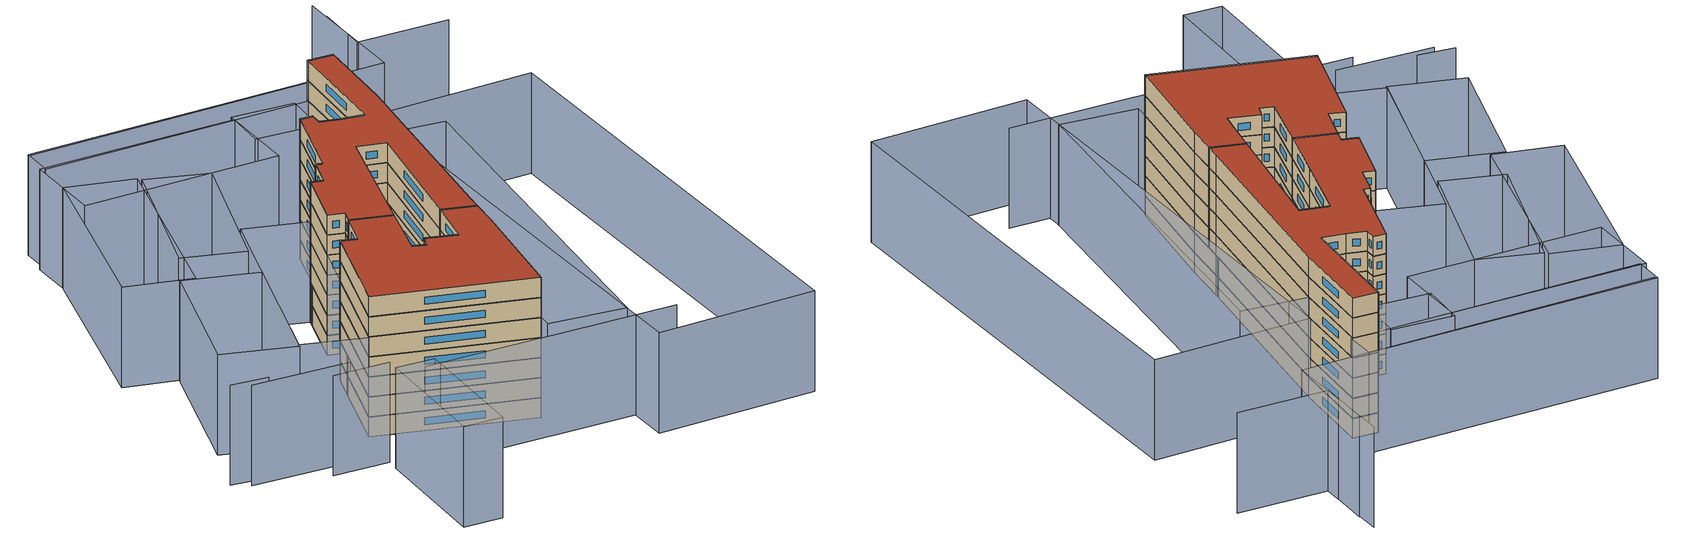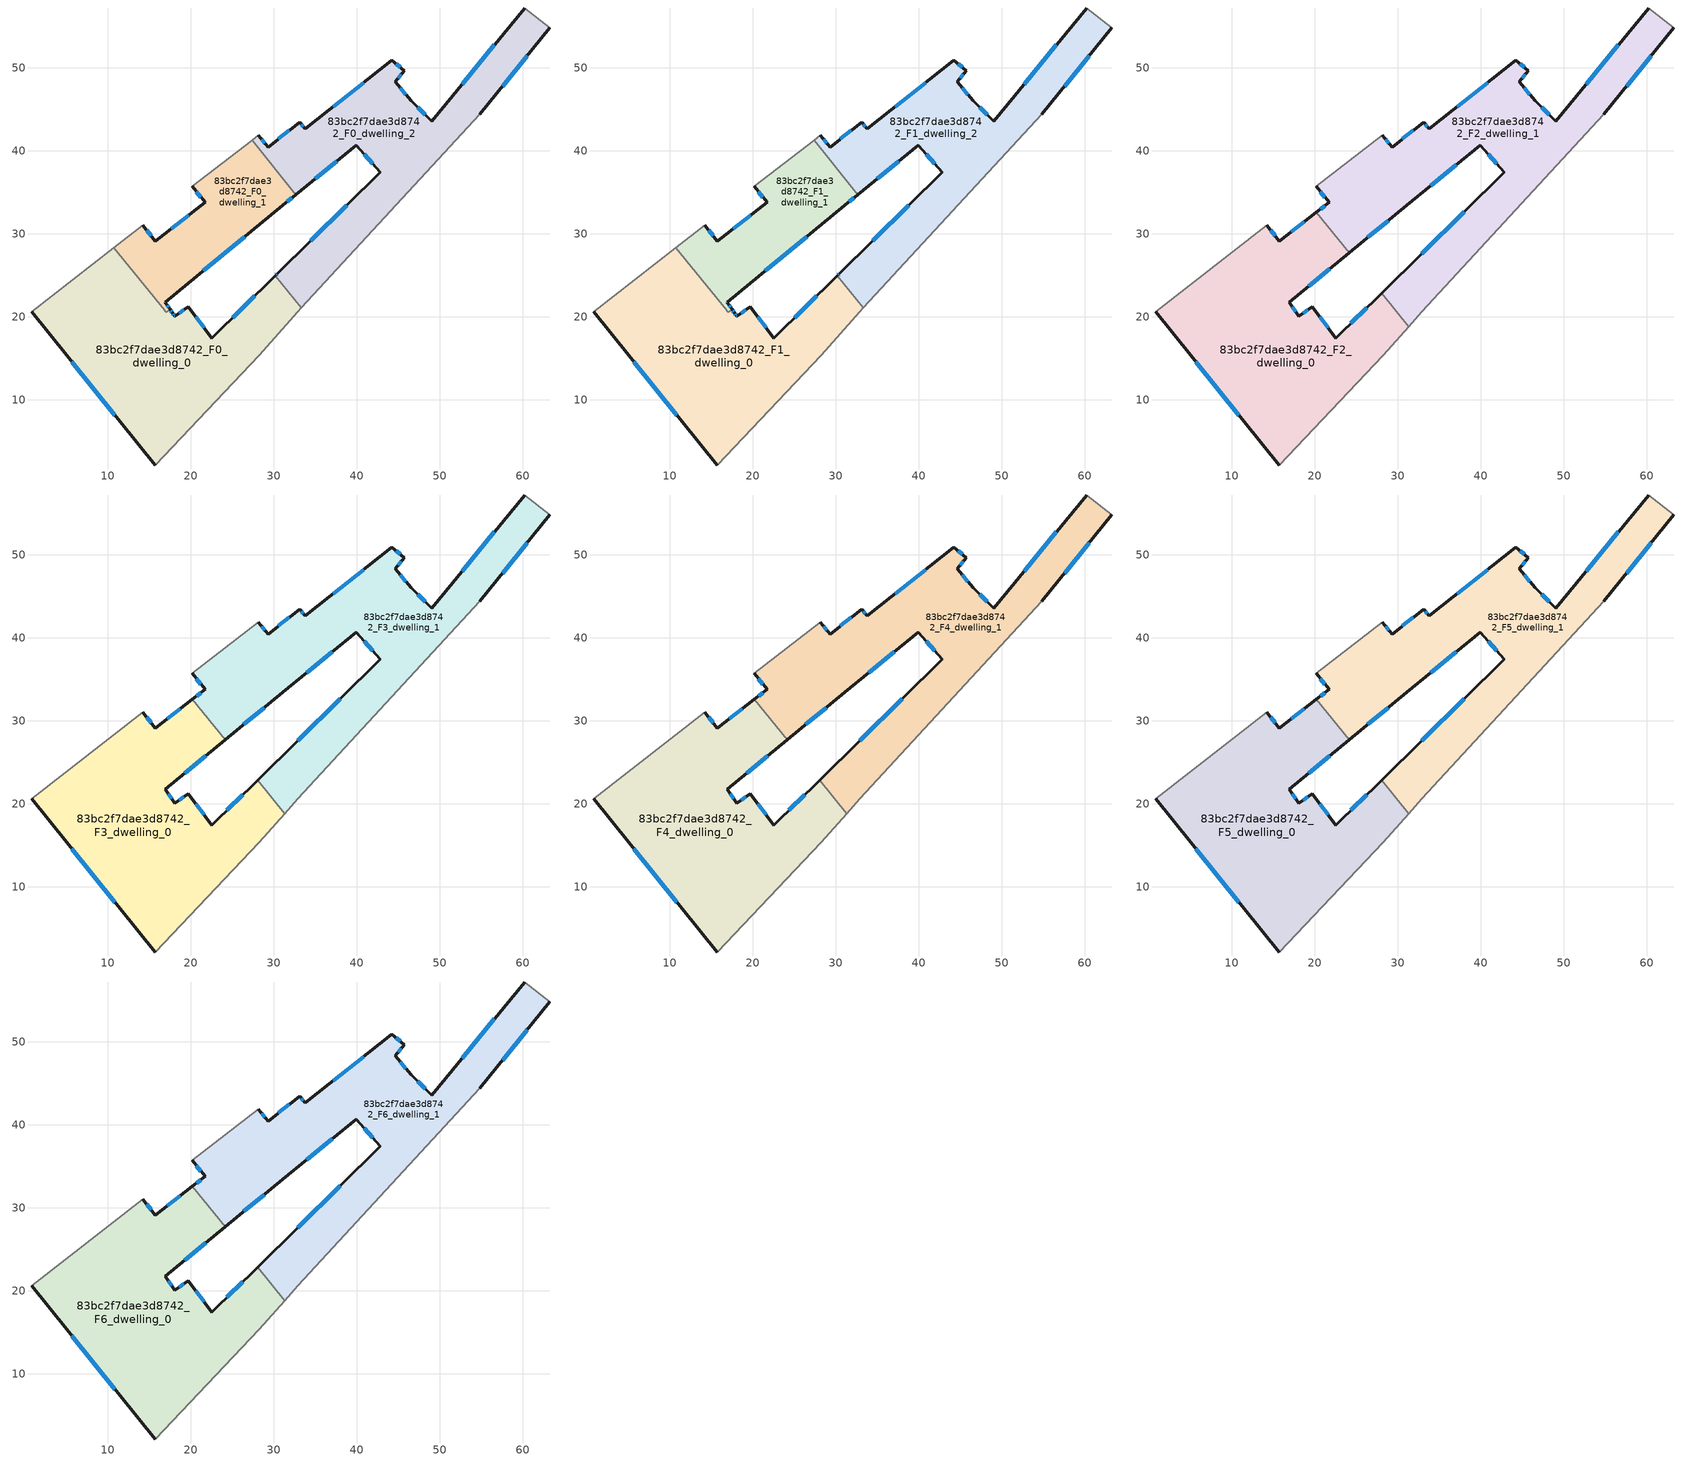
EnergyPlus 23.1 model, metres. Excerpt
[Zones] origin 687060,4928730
83bc2f7dae3d8742_F0_dwelling_0
 floor ground (EU_floor_Construction): 28.24,15.36 32.85,20.59 33.3,21.08 30.18,24.96 22.54,17.43 19.67,21.21 18.06,20.07 17.98,20.19 17.81,20.43 17.48,20.89 17.02,20.52 10.72,28.34 0.79,20.61 15.67,2.12 z0
 wall outside (EU_wall_Construction): 15.67,2.12 0.79,20.61 / 17.48,20.89 17.81,20.43 17.98,20.19 18.06,20.07 19.67,21.21 22.54,17.43 30.18,24.96 z0:3
 wall to 83bc2f7dae3d8742_F0_dwelling_2 (EU_wall_Construction): 30.18,24.96 33.3,21.08 z0:3
 wall adiabatic (EU_wall_Construction): 33.3,21.08 32.85,20.59 28.24,15.36 15.67,2.12 / 0.79,20.61 10.72,28.34 z0:3
 wall to 83bc2f7dae3d8742_F0_dwelling_1 (EU_wall_Construction): 10.72,28.34 16.82,20.77 16.83,20.75 17.02,20.52 17.48,20.89 z0:3
 window (EU_Window_Construction): 18.59,20.44 19.14,20.83 / 20.6,19.98 21.6,18.66 / 25.02,19.88 27.69,22.51 / 10.83,8.13 5.63,14.6 / 17.59,20.74 17.7,20.58 / 17.86,20.35 17.92,20.27 / 18.01,20.15 18.04,20.11 z0.98:2.02
83bc2f7dae3d8742_F0_dwelling_1
 floor ground (EU_floor_Construction): 31.08,33.46 32.64,34.73 27.36,41.29 20.17,35.7 21.7,33.77 15.69,29.12 14.19,31.05 10.72,28.34 16.82,20.77 16.83,20.75 17.02,20.52 17.48,20.89 16.96,21.63 16.88,21.75 z0
 wall outside (EU_wall_Construction): 14.19,31.05 15.69,29.12 21.7,33.77 20.17,35.7 / 32.64,34.73 31.08,33.46 16.88,21.75 16.96,21.63 17.48,20.89 z0:3
 wall adiabatic (EU_wall_Construction): 10.72,28.34 14.19,31.05 / 20.17,35.7 27.36,41.29 z0:3
 wall to 83bc2f7dae3d8742_F0_dwelling_2 (EU_wall_Construction): 27.36,41.29 32.64,34.73 z0:3
 window (EU_Window_Construction): 14.68,30.43 15.21,29.75 / 17.65,30.64 19.75,32.26 / 21.2,34.4 20.67,35.08 / 32.14,34.32 31.59,33.88 / 26.46,29.66 21.5,25.56 / 16.9,21.71 16.93,21.67 / 17.13,21.39 17.31,21.13 z0.98:2.02
83bc2f7dae3d8742_F0_dwelling_2
 floor ground (EU_floor_Construction): 54.81,44.43 63.28,54.83 60.23,57.22 49.05,43.57 46.54,46.03 44.63,48.32 45.74,49.68 44.23,50.91 33.76,42.65 33.11,43.47 29.3,40.46 28.14,41.88 27.36,41.29 32.64,34.73 39.94,40.67 42.83,37.4 30.43,25.2 30.18,24.96 33.3,21.08 z0
 wall outside (EU_wall_Construction): 28.14,41.88 29.3,40.46 33.11,43.47 33.76,42.65 44.23,50.91 45.74,49.68 44.63,48.32 46.54,46.03 49.05,43.57 60.23,57.22 / 63.28,54.83 54.81,44.43 / 30.18,24.96 30.43,25.2 42.83,37.4 39.94,40.67 32.64,34.73 z0:3
 wall adiabatic (EU_wall_Construction): 27.36,41.29 28.14,41.88 / 60.23,57.22 63.28,54.83 / 54.81,44.43 33.3,21.08 z0:3
 window (EU_Window_Construction): 34.46,29.17 38.8,33.44 / 41.89,38.47 40.88,39.61 / 37.57,38.74 35.02,36.66 / 28.51,41.42 28.92,40.93 / 30.54,41.44 31.87,42.5 / 33.32,43.21 33.55,42.92 / 37.16,45.34 40.83,48.23 / 44.73,50.51 45.25,50.08 / 45.38,49.24 44.99,48.77 / 45.26,47.58 45.92,46.78 / 47.36,45.23 48.24,44.37 / 52.69,48.01 56.6,52.78 / 60.53,51.45 57.57,47.82 / 30.26,25.04 30.35,25.12 z0.98:2.02
83bc2f7dae3d8742_F1_dwelling_0
 floor to 83bc2f7dae3d8742_F0_dwelling_0 (EU_floor_Construction): 28.24,15.36 32.85,20.59 33.3,21.08 30.18,24.96 22.54,17.43 19.67,21.21 18.06,20.07 17.98,20.19 17.81,20.43 17.48,20.89 17.02,20.52 10.72,28.34 0.79,20.61 15.67,2.12 z3
 wall outside (EU_wall_Construction): 15.67,2.12 0.79,20.61 / 17.48,20.89 17.81,20.43 17.98,20.19 18.06,20.07 19.67,21.21 22.54,17.43 30.18,24.96 z3:6
 wall to 83bc2f7dae3d8742_F1_dwelling_2 (EU_wall_Construction): 30.18,24.96 33.3,21.08 z3:6
 wall adiabatic (EU_wall_Construction): 33.3,21.08 32.85,20.59 28.24,15.36 15.67,2.12 / 0.79,20.61 10.72,28.34 z3:6
 wall to 83bc2f7dae3d8742_F1_dwelling_1 (EU_wall_Construction): 10.72,28.34 16.82,20.77 16.83,20.75 17.02,20.52 17.48,20.89 z3:6
 window (EU_Window_Construction): 18.59,20.44 19.14,20.83 / 20.6,19.98 21.6,18.66 / 25.02,19.88 27.69,22.51 / 10.83,8.13 5.63,14.6 / 17.59,20.74 17.7,20.58 / 17.86,20.35 17.92,20.27 / 18.01,20.15 18.04,20.11 z3.98:5.02
83bc2f7dae3d8742_F1_dwelling_1
 floor to 83bc2f7dae3d8742_F0_dwelling_1 (EU_floor_Construction): 31.08,33.46 32.64,34.73 27.36,41.29 20.17,35.7 21.7,33.77 15.69,29.12 14.19,31.05 10.72,28.34 16.82,20.77 16.83,20.75 17.02,20.52 17.48,20.89 16.96,21.63 16.88,21.75 z3
 wall outside (EU_wall_Construction): 14.19,31.05 15.69,29.12 21.7,33.77 20.17,35.7 / 32.64,34.73 31.08,33.46 16.88,21.75 16.96,21.63 17.48,20.89 z3:6
 wall adiabatic (EU_wall_Construction): 10.72,28.34 14.19,31.05 / 20.17,35.7 27.36,41.29 z3:6
 wall to 83bc2f7dae3d8742_F1_dwelling_2 (EU_wall_Construction): 27.36,41.29 32.64,34.73 z3:6
 window (EU_Window_Construction): 14.68,30.43 15.21,29.75 / 17.65,30.64 19.75,32.26 / 21.2,34.4 20.67,35.08 / 32.14,34.32 31.59,33.88 / 26.46,29.66 21.5,25.56 / 16.9,21.71 16.93,21.67 / 17.13,21.39 17.31,21.13 z3.98:5.02
83bc2f7dae3d8742_F1_dwelling_2
 floor to 83bc2f7dae3d8742_F0_dwelling_2 (EU_floor_Construction): 54.81,44.43 63.28,54.83 60.23,57.22 49.05,43.57 46.54,46.03 44.63,48.32 45.74,49.68 44.23,50.91 33.76,42.65 33.11,43.47 29.3,40.46 28.14,41.88 27.36,41.29 32.64,34.73 39.94,40.67 42.83,37.4 30.43,25.2 30.18,24.96 33.3,21.08 z3
 wall outside (EU_wall_Construction): 28.14,41.88 29.3,40.46 33.11,43.47 33.76,42.65 44.23,50.91 45.74,49.68 44.63,48.32 46.54,46.03 49.05,43.57 60.23,57.22 / 63.28,54.83 54.81,44.43 / 30.18,24.96 30.43,25.2 42.83,37.4 39.94,40.67 32.64,34.73 z3:6
 wall adiabatic (EU_wall_Construction): 27.36,41.29 28.14,41.88 / 60.23,57.22 63.28,54.83 / 54.81,44.43 33.3,21.08 z3:6
 window (EU_Window_Construction): 34.46,29.17 38.8,33.44 / 41.89,38.47 40.88,39.61 / 37.57,38.74 35.02,36.66 / 28.51,41.42 28.92,40.93 / 30.54,41.44 31.87,42.5 / 33.32,43.21 33.55,42.92 / 37.16,45.34 40.83,48.23 / 44.73,50.51 45.25,50.08 / 45.38,49.24 44.99,48.77 / 45.26,47.58 45.92,46.78 / 47.36,45.23 48.24,44.37 / 52.69,48.01 56.6,52.78 / 60.53,51.45 57.57,47.82 / 30.26,25.04 30.35,25.12 z3.98:5.02
83bc2f7dae3d8742_F2_dwelling_0
 floor to 83bc2f7dae3d8742_F1_dwelling_0 (EU_floor_Construction): 28.24,15.36 31.29,18.82 28.04,22.85 22.54,17.43 19.67,21.21 18.06,20.07 17.98,20.19 17.81,20.43 17.48,20.89 17.02,20.52 10.72,28.34 0.79,20.61 15.67,2.12 z6
 floor to 83bc2f7dae3d8742_F1_dwelling_1 (EU_floor_Construction): 17.48,20.89 16.96,21.63 16.88,21.75 24.11,27.72 20.18,32.6 15.69,29.12 14.19,31.05 10.72,28.34 16.82,20.77 16.83,20.76 17.02,20.52 z6
 wall outside (EU_wall_Construction): 14.19,31.05 15.69,29.12 20.18,32.6 / 24.11,27.72 16.88,21.75 18.06,20.07 19.67,21.21 22.54,17.43 28.04,22.85 / 15.67,2.12 0.79,20.61 z6:9
 wall adiabatic (EU_wall_Construction): 0.79,20.61 14.19,31.05 / 31.29,18.82 28.24,15.36 15.67,2.12 z6:9
 wall to 83bc2f7dae3d8742_F2_dwelling_1 (EU_wall_Construction): 20.18,32.6 24.11,27.72 / 28.04,22.85 31.29,18.82 z6:9
 window (EU_Window_Construction): 14.68,30.43 15.21,29.75 / 17.15,30.25 18.72,31.47 / 21.76,25.78 19.23,23.69 / 17.26,21.21 17.68,20.61 / 18.59,20.44 19.14,20.83 / 20.6,19.98 21.6,18.66 / 24.32,19.2 26.25,21.09 / 10.83,8.13 5.63,14.6 z6.98:8.02
83bc2f7dae3d8742_F2_dwelling_1
 floor to 83bc2f7dae3d8742_F1_dwelling_1 (EU_floor_Construction): 31.08,33.46 32.64,34.73 27.36,41.29 20.17,35.7 21.7,33.77 20.18,32.6 24.11,27.72 z6
 floor to 83bc2f7dae3d8742_F1_dwelling_2 (EU_floor_Construction): 54.81,44.43 63.28,54.83 60.23,57.22 49.05,43.57 46.54,46.03 44.63,48.32 45.74,49.68 44.23,50.91 33.76,42.65 33.11,43.47 29.3,40.46 28.14,41.88 27.36,41.29 32.64,34.73 39.94,40.67 42.83,37.4 30.24,25.02 30.18,24.96 33.3,21.08 z6
 floor to 83bc2f7dae3d8742_F1_dwelling_0 (EU_floor_Construction): 32.85,20.59 33.3,21.08 30.18,24.96 28.04,22.85 31.29,18.82 z6
 wall outside (EU_wall_Construction): 28.04,22.85 42.83,37.4 39.94,40.67 31.08,33.46 24.11,27.72 / 20.18,32.6 21.7,33.77 20.17,35.7 / 28.14,41.88 29.3,40.46 33.11,43.47 33.76,42.65 44.23,50.91 45.74,49.68 44.63,48.32 46.54,46.03 49.05,43.57 60.23,57.22 / 63.28,54.83 54.81,44.43 z6:9
 wall adiabatic (EU_wall_Construction): 20.17,35.7 28.14,41.88 / 60.23,57.22 63.28,54.83 / 54.81,44.43 32.85,20.59 31.29,18.82 z6:9
 window (EU_Window_Construction): 32.85,27.58 38.02,32.67 / 41.89,38.47 40.88,39.61 / 37.06,38.33 33.97,35.81 / 28.82,31.6 26.38,29.59 / 20.68,32.98 21.21,33.39 / 21.2,34.4 20.67,35.08 / 28.51,41.42 28.92,40.93 / 30.54,41.44 31.87,42.5 / 33.32,43.21 33.55,42.92 / 37.16,45.34 40.83,48.23 / 44.73,50.51 45.25,50.08 / 45.38,49.24 44.99,48.77 / 45.26,47.58 45.92,46.78 / 47.36,45.23 48.24,44.37 / 52.69,48.01 56.6,52.78 / 60.53,51.45 57.57,47.82 z6.98:8.02
83bc2f7dae3d8742_F3_dwelling_0
 floor to 83bc2f7dae3d8742_F2_dwelling_0 (EU_floor_Construction): 28.24,15.36 31.29,18.82 28.04,22.85 22.54,17.43 19.67,21.21 18.06,20.07 16.88,21.75 24.11,27.72 20.18,32.6 15.69,29.12 14.19,31.05 0.79,20.61 15.67,2.12 z9
 wall outside (EU_wall_Construction): 14.19,31.05 15.69,29.12 20.18,32.6 / 24.11,27.72 16.88,21.75 18.06,20.07 19.67,21.21 22.54,17.43 28.04,22.85 / 15.67,2.12 0.79,20.61 z9:12
 wall adiabatic (EU_wall_Construction): 0.79,20.61 14.19,31.05 / 31.29,18.82 28.24,15.36 15.67,2.12 z9:12
 wall to 83bc2f7dae3d8742_F3_dwelling_1 (EU_wall_Construction): 20.18,32.6 24.11,27.72 / 28.04,22.85 31.29,18.82 z9:12
 window (EU_Window_Construction): 14.68,30.43 15.21,29.75 / 17.15,30.25 18.72,31.47 / 21.76,25.78 19.23,23.69 / 17.26,21.21 17.68,20.61 / 18.59,20.44 19.14,20.83 / 20.6,19.98 21.6,18.66 / 24.32,19.2 26.25,21.09 / 10.83,8.13 5.63,14.6 z9.98:11.02
83bc2f7dae3d8742_F3_dwelling_1
 floor to 83bc2f7dae3d8742_F2_dwelling_1 (EU_floor_Construction): 54.81,44.43 63.28,54.83 60.23,57.22 49.05,43.57 46.54,46.03 44.63,48.32 45.74,49.68 44.23,50.91 33.76,42.65 33.11,43.47 29.3,40.46 28.14,41.88 20.17,35.7 21.7,33.77 20.18,32.6 24.11,27.72 31.08,33.46 39.94,40.67 42.83,37.4 28.04,22.85 31.29,18.82 32.85,20.59 z9
 wall outside (EU_wall_Construction): 28.04,22.85 42.83,37.4 39.94,40.67 31.08,33.46 24.11,27.72 / 20.18,32.6 21.7,33.77 20.17,35.7 / 28.14,41.88 29.3,40.46 33.11,43.47 33.76,42.65 44.23,50.91 45.74,49.68 44.63,48.32 46.54,46.03 49.05,43.57 60.23,57.22 / 63.28,54.83 54.81,44.43 z9:12
 wall adiabatic (EU_wall_Construction): 20.17,35.7 28.14,41.88 / 60.23,57.22 63.28,54.83 / 54.81,44.43 32.85,20.59 31.29,18.82 z9:12
 window (EU_Window_Construction): 32.85,27.58 38.02,32.67 / 41.89,38.47 40.88,39.61 / 37.06,38.33 33.97,35.81 / 28.82,31.6 26.38,29.59 / 20.68,32.98 21.21,33.39 / 21.2,34.4 20.67,35.08 / 28.51,41.42 28.92,40.93 / 30.54,41.44 31.87,42.5 / 33.32,43.21 33.55,42.92 / 37.16,45.34 40.83,48.23 / 44.73,50.51 45.25,50.08 / 45.38,49.24 44.99,48.77 / 45.26,47.58 45.92,46.78 / 47.36,45.23 48.24,44.37 / 52.69,48.01 56.6,52.78 / 60.53,51.45 57.57,47.82 z9.98:11.02
83bc2f7dae3d8742_F4_dwelling_0
 floor to 83bc2f7dae3d8742_F3_dwelling_0 (EU_floor_Construction): 28.24,15.36 31.29,18.82 28.04,22.85 22.54,17.43 19.67,21.21 18.06,20.07 16.88,21.75 24.11,27.72 20.18,32.6 15.69,29.12 14.19,31.05 0.79,20.61 15.67,2.12 z12
 wall outside (EU_wall_Construction): 14.19,31.05 15.69,29.12 20.18,32.6 / 24.11,27.72 16.88,21.75 18.06,20.07 19.67,21.21 22.54,17.43 28.04,22.85 / 15.67,2.12 0.79,20.61 z12:15
 wall adiabatic (EU_wall_Construction): 0.79,20.61 14.19,31.05 / 31.29,18.82 28.24,15.36 15.67,2.12 z12:15
 wall to 83bc2f7dae3d8742_F4_dwelling_1 (EU_wall_Construction): 20.18,32.6 24.11,27.72 / 28.04,22.85 31.29,18.82 z12:15
 window (EU_Window_Construction): 14.68,30.43 15.21,29.75 / 17.15,30.25 18.72,31.47 / 21.76,25.78 19.23,23.69 / 17.26,21.21 17.68,20.61 / 18.59,20.44 19.14,20.83 / 20.6,19.98 21.6,18.66 / 24.32,19.2 26.25,21.09 / 10.83,8.13 5.63,14.6 z12.98:14.02
83bc2f7dae3d8742_F4_dwelling_1
 floor to 83bc2f7dae3d8742_F3_dwelling_1 (EU_floor_Construction): 54.81,44.43 63.28,54.83 60.23,57.22 49.05,43.57 46.54,46.03 44.63,48.32 45.74,49.68 44.23,50.91 33.76,42.65 33.11,43.47 29.3,40.46 28.14,41.88 20.17,35.7 21.7,33.77 20.18,32.6 24.11,27.72 31.08,33.46 39.94,40.67 42.83,37.4 28.04,22.85 31.29,18.82 32.85,20.59 z12
 wall outside (EU_wall_Construction): 28.04,22.85 42.83,37.4 39.94,40.67 31.08,33.46 24.11,27.72 / 20.18,32.6 21.7,33.77 20.17,35.7 / 28.14,41.88 29.3,40.46 33.11,43.47 33.76,42.65 44.23,50.91 45.74,49.68 44.63,48.32 46.54,46.03 49.05,43.57 60.23,57.22 / 63.28,54.83 54.81,44.43 z12:15
 wall adiabatic (EU_wall_Construction): 20.17,35.7 28.14,41.88 / 60.23,57.22 63.28,54.83 / 54.81,44.43 32.85,20.59 31.29,18.82 z12:15
 window (EU_Window_Construction): 32.85,27.58 38.02,32.67 / 41.89,38.47 40.88,39.61 / 37.06,38.33 33.97,35.81 / 28.82,31.6 26.38,29.59 / 20.68,32.98 21.21,33.39 / 21.2,34.4 20.67,35.08 / 28.51,41.42 28.92,40.93 / 30.54,41.44 31.87,42.5 / 33.32,43.21 33.55,42.92 / 37.16,45.34 40.83,48.23 / 44.73,50.51 45.25,50.08 / 45.38,49.24 44.99,48.77 / 45.26,47.58 45.92,46.78 / 47.36,45.23 48.24,44.37 / 52.69,48.01 56.6,52.78 / 60.53,51.45 57.57,47.82 z12.98:14.02
83bc2f7dae3d8742_F5_dwelling_0
 floor to 83bc2f7dae3d8742_F4_dwelling_0 (EU_floor_Construction): 28.24,15.36 31.29,18.82 28.04,22.85 22.54,17.43 19.67,21.21 18.06,20.07 16.88,21.75 24.11,27.72 20.18,32.6 15.69,29.12 14.19,31.05 0.79,20.61 15.67,2.12 z15
 wall outside (EU_wall_Construction): 14.19,31.05 15.69,29.12 20.18,32.6 / 24.11,27.72 16.88,21.75 18.06,20.07 19.67,21.21 22.54,17.43 28.04,22.85 / 15.67,2.12 0.79,20.61 z15:18
 wall adiabatic (EU_wall_Construction): 0.79,20.61 14.19,31.05 / 31.29,18.82 28.24,15.36 15.67,2.12 z15:18
 wall to 83bc2f7dae3d8742_F5_dwelling_1 (EU_wall_Construction): 20.18,32.6 24.11,27.72 / 28.04,22.85 31.29,18.82 z15:18
 window (EU_Window_Construction): 14.68,30.43 15.21,29.75 / 17.15,30.25 18.72,31.47 / 21.76,25.78 19.23,23.69 / 17.26,21.21 17.68,20.61 / 18.59,20.44 19.14,20.83 / 20.6,19.98 21.6,18.66 / 24.32,19.2 26.25,21.09 / 10.83,8.13 5.63,14.6 z15.98:17.02
83bc2f7dae3d8742_F5_dwelling_1
 floor to 83bc2f7dae3d8742_F4_dwelling_1 (EU_floor_Construction): 54.81,44.43 63.28,54.83 60.23,57.22 49.05,43.57 46.54,46.03 44.63,48.32 45.74,49.68 44.23,50.91 33.76,42.65 33.11,43.47 29.3,40.46 28.14,41.88 20.17,35.7 21.7,33.77 20.18,32.6 24.11,27.72 31.08,33.46 39.94,40.67 42.83,37.4 28.04,22.85 31.29,18.82 32.85,20.59 z15
 wall outside (EU_wall_Construction): 28.04,22.85 42.83,37.4 39.94,40.67 31.08,33.46 24.11,27.72 / 20.18,32.6 21.7,33.77 20.17,35.7 / 28.14,41.88 29.3,40.46 33.11,43.47 33.76,42.65 44.23,50.91 45.74,49.68 44.63,48.32 46.54,46.03 49.05,43.57 60.23,57.22 / 63.28,54.83 54.81,44.43 z15:18
 wall adiabatic (EU_wall_Construction): 20.17,35.7 28.14,41.88 / 60.23,57.22 63.28,54.83 / 54.81,44.43 32.85,20.59 31.29,18.82 z15:18
 window (EU_Window_Construction): 32.85,27.58 38.02,32.67 / 41.89,38.47 40.88,39.61 / 37.06,38.33 33.97,35.81 / 28.82,31.6 26.38,29.59 / 20.68,32.98 21.21,33.39 / 21.2,34.4 20.67,35.08 / 28.51,41.42 28.92,40.93 / 30.54,41.44 31.87,42.5 / 33.32,43.21 33.55,42.92 / 37.16,45.34 40.83,48.23 / 44.73,50.51 45.25,50.08 / 45.38,49.24 44.99,48.77 / 45.26,47.58 45.92,46.78 / 47.36,45.23 48.24,44.37 / 52.69,48.01 56.6,52.78 / 60.53,51.45 57.57,47.82 z15.98:17.02
83bc2f7dae3d8742_F6_dwelling_0
 floor to 83bc2f7dae3d8742_F5_dwelling_0 (EU_floor_Construction): 28.24,15.36 31.29,18.82 28.04,22.85 22.54,17.43 19.67,21.21 18.06,20.07 16.88,21.75 24.11,27.72 20.18,32.6 15.69,29.12 14.19,31.05 0.79,20.61 15.67,2.12 z18
 wall outside (EU_wall_Construction): 14.19,31.05 15.69,29.12 20.18,32.6 / 24.11,27.72 16.88,21.75 18.06,20.07 19.67,21.21 22.54,17.43 28.04,22.85 / 15.67,2.12 0.79,20.61 z18:21
 wall adiabatic (EU_wall_Construction): 0.79,20.61 14.19,31.05 / 31.29,18.82 28.24,15.36 15.67,2.12 z18:21
 wall to 83bc2f7dae3d8742_F6_dwelling_1 (EU_wall_Construction): 20.18,32.6 24.11,27.72 / 28.04,22.85 31.29,18.82 z18:21
 window (EU_Window_Construction): 14.68,30.43 15.21,29.75 / 17.15,30.25 18.72,31.47 / 21.76,25.78 19.23,23.69 / 17.26,21.21 17.68,20.61 / 18.59,20.44 19.14,20.83 / 20.6,19.98 21.6,18.66 / 24.32,19.2 26.25,21.09 / 10.83,8.13 5.63,14.6 z18.98:20.02
 roof outside (EU_roof_Construction): 24.11,27.72 16.88,21.75 18.06,20.07 19.67,21.21 22.54,17.43 28.04,22.85 31.29,18.82 28.24,15.36 15.67,2.12 0.79,20.61 14.19,31.05 15.69,29.12 20.18,32.6 z21
83bc2f7dae3d8742_F6_dwelling_1
 floor to 83bc2f7dae3d8742_F5_dwelling_1 (EU_floor_Construction): 54.81,44.43 63.28,54.83 60.23,57.22 49.05,43.57 46.54,46.03 44.63,48.32 45.74,49.68 44.23,50.91 33.76,42.65 33.11,43.47 29.3,40.46 28.14,41.88 20.17,35.7 21.7,33.77 20.18,32.6 24.11,27.72 31.08,33.46 39.94,40.67 42.83,37.4 28.04,22.85 31.29,18.82 32.85,20.59 z18
 wall outside (EU_wall_Construction): 28.04,22.85 42.83,37.4 39.94,40.67 31.08,33.46 24.11,27.72 / 20.18,32.6 21.7,33.77 20.17,35.7 / 28.14,41.88 29.3,40.46 33.11,43.47 33.76,42.65 44.23,50.91 45.74,49.68 44.63,48.32 46.54,46.03 49.05,43.57 60.23,57.22 / 63.28,54.83 54.81,44.43 z18:21
 wall adiabatic (EU_wall_Construction): 20.17,35.7 28.14,41.88 / 60.23,57.22 63.28,54.83 / 54.81,44.43 32.85,20.59 31.29,18.82 z18:21
 window (EU_Window_Construction): 32.85,27.58 38.02,32.67 / 41.89,38.47 40.88,39.61 / 37.06,38.33 33.97,35.81 / 28.82,31.6 26.38,29.59 / 20.68,32.98 21.21,33.39 / 21.2,34.4 20.67,35.08 / 28.51,41.42 28.92,40.93 / 30.54,41.44 31.87,42.5 / 33.32,43.21 33.55,42.92 / 37.16,45.34 40.83,48.23 / 44.73,50.51 45.25,50.08 / 45.38,49.24 44.99,48.77 / 45.26,47.58 45.92,46.78 / 47.36,45.23 48.24,44.37 / 52.69,48.01 56.6,52.78 / 60.53,51.45 57.57,47.82 z18.98:20.02
 roof outside (EU_roof_Construction): 63.28,54.83 54.81,44.43 32.85,20.59 31.29,18.82 28.04,22.85 42.83,37.4 39.94,40.67 31.08,33.46 24.11,27.72 20.18,32.6 21.7,33.77 20.17,35.7 28.14,41.88 29.3,40.46 33.11,43.47 33.76,42.65 44.23,50.91 45.74,49.68 44.63,48.32 46.54,46.03 49.05,43.57 60.23,57.22 z21
shading: -3.95,10.04 26.72,-12.61 / -18.61,28.77 -6.94,19.7 / -11.4,20.1 -4.7,14.97 / -19.75,31.39 -15.55,27.7 / 89.52,50.1 78.47,58.36 / 78.47,58.36 83.61,65.24 / 85.55,68.32 74.56,52.64 / 74.56,52.64 30.11,83.81 / -17.66,-1.96 -5.82,13.51 / -5.82,13.51 -1.19,9.97 / -1.19,9.97 -13.04,-5.5 / -13.04,-5.5 -17.66,-1.96 / 80.12,33.57 38.11,-27.61 / 38.11,-27.61 18.27,-13.98 / 18.27,-13.98 60.28,47.19 / 60.28,47.19 80.12,33.57 / 62.41,37.92 23.04,-7.04 / 23.04,-7.04 14.33,0.59 / 14.33,0.59 53.7,45.55 / 53.7,45.55 62.41,37.92 / 28.13,41.88 0.66,20.51 / 0.66,20.51 -5.23,28.09 / -5.23,28.09 22.24,49.46 / 22.24,49.46 28.13,41.88 / 12.08,41.53 -5.48,27.76 / -5.48,27.76 -12.41,36.61 / -12.41,36.61 5.14,50.37 / 5.14,50.37 12.08,41.53 / 11.06,53.28 29.83,67.4 / 29.83,67.4 35.55,59.8 / 35.55,59.8 16.77,45.68 / 16.77,45.68 11.06,53.28 / 58.76,58.42 54.22,52.84 / 54.22,52.84 46.96,58.75 / 46.96,58.75 51.5,64.33 / 51.5,64.33 58.76,58.42 / 0.17,56.56 23.22,75.94 / 23.22,75.94 29.81,68.11 / 29.81,68.11 6.75,48.73 / 6.75,48.73 0.17,56.56 / 26.89,81.03 50.97,63.68 / 50.97,63.68 43.86,53.81 / 43.86,53.81 19.78,71.16 / 19.78,71.16 26.89,81.03 / 63.44,54.72 27.28,80.33 / 27.28,80.33 30.04,84.22 / 30.04,84.22 66.19,58.61 / 66.19,58.61 63.44,54.72 z0:15
[Building]
EU S2 Campaign: North Axis=0; Terrain=City; Solar Distribution=FullExterior
[Site:Location]
Bologna: Latitude=44.5; Longitude=11.25; Time Zone=1; Elevation=37
[SizingPeriod:WeatherFileDays]
AnnualSizingPeriod: Begin Month=1; Begin Day of Month=1; End Month=12; End Day of Month=31; Day of Week for Start Day=Monday; Use Weather File Daylight Saving Period=No; Use Weather File Rain and Snow Indicators=No
[MATERIAL]
EU_InternalMass_Material: Roughness=MediumRough; Thickness=0.1; Conductivity=1; Density=1800; Specific Heat=900; Thermal Absorptance=0.9; Solar Absorptance=0.7; Visible Absorptance=0.7
[MATERIAL:NOMASS] Roughness=MediumRough; Thermal Absorptance=0.9; Solar Absorptance=0.7; Visible Absorptance=0.7
Name | Thermal Resistance
EU_wall_NoMass | 0.905828
EU_roof_NoMass | 0.37593
EU_floor_NoMass | 0.67114
[WINDOWMATERIAL:SIMPLEGLAZINGSYSTEM]
EU_Window_SimpleGlazing: UFactor=4.52486; Solar Heat Gain Coefficient=0.85; Visible Transmittance=0.85
[CONSTRUCTION]
EU_wall_Construction: EU_wall_NoMass
EU_roof_Construction: EU_roof_NoMass
EU_floor_Construction: EU_floor_NoMass
EU_InternalMass_Construction: EU_InternalMass_Material
EU_Window_Construction: EU_Window_SimpleGlazing
[ZONE] Type=1; Multiplier=1; Ceiling Height=autocalculate; Floor Area=autocalculate; Part of Total Floor Area=Yes
Name | Volume
83bc2f7dae3d8742_F0_dwelling_0; 83bc2f7dae3d8742_F1_dwelling_0 | 1109.02
83bc2f7dae3d8742_F2_dwelling_0; 83bc2f7dae3d8742_F3_dwelling_0; 83bc2f7dae3d8742_F4_dwelling_0; 83bc2f7dae3d8742_F5_dwelling_0; 83bc2f7dae3d8742_F6_dwelling_0 | 1290.95
83bc2f7dae3d8742_F0_dwelling_1; 83bc2f7dae3d8742_F1_dwelling_1 | 496.896
83bc2f7dae3d8742_F2_dwelling_1; 83bc2f7dae3d8742_F3_dwelling_1; 83bc2f7dae3d8742_F4_dwelling_1; 83bc2f7dae3d8742_F5_dwelling_1; 83bc2f7dae3d8742_F6_dwelling_1 | 1290.94
83bc2f7dae3d8742_F0_dwelling_2; 83bc2f7dae3d8742_F1_dwelling_2 | 975.97
[INTERNALMASS] Construction=EU_InternalMass_Construction
Name | Zone or ZoneList | Surface Area
83bc2f7dae3d8742_F0_dwelling_0_EU_InternalMass | 83bc2f7dae3d8742_F0_dwelling_0 | 369.678
83bc2f7dae3d8742_F0_dwelling_1_EU_InternalMass | 83bc2f7dae3d8742_F0_dwelling_1 | 165.635
83bc2f7dae3d8742_F0_dwelling_2_EU_InternalMass | 83bc2f7dae3d8742_F0_dwelling_2 | 325.31
83bc2f7dae3d8742_F1_dwelling_0_EU_InternalMass | 83bc2f7dae3d8742_F1_dwelling_0 | 369.678
83bc2f7dae3d8742_F1_dwelling_1_EU_InternalMass | 83bc2f7dae3d8742_F1_dwelling_1 | 165.635
83bc2f7dae3d8742_F1_dwelling_2_EU_InternalMass | 83bc2f7dae3d8742_F1_dwelling_2 | 325.31
83bc2f7dae3d8742_F2_dwelling_0_EU_InternalMass | 83bc2f7dae3d8742_F2_dwelling_0 | 430.316
83bc2f7dae3d8742_F2_dwelling_1_EU_InternalMass | 83bc2f7dae3d8742_F2_dwelling_1 | 430.314
83bc2f7dae3d8742_F3_dwelling_0_EU_InternalMass | 83bc2f7dae3d8742_F3_dwelling_0 | 430.316
83bc2f7dae3d8742_F3_dwelling_1_EU_InternalMass | 83bc2f7dae3d8742_F3_dwelling_1 | 430.314
83bc2f7dae3d8742_F4_dwelling_0_EU_InternalMass | 83bc2f7dae3d8742_F4_dwelling_0 | 430.316
83bc2f7dae3d8742_F4_dwelling_1_EU_InternalMass | 83bc2f7dae3d8742_F4_dwelling_1 | 430.314
83bc2f7dae3d8742_F5_dwelling_0_EU_InternalMass | 83bc2f7dae3d8742_F5_dwelling_0 | 430.316
83bc2f7dae3d8742_F5_dwelling_1_EU_InternalMass | 83bc2f7dae3d8742_F5_dwelling_1 | 430.314
83bc2f7dae3d8742_F6_dwelling_0_EU_InternalMass | 83bc2f7dae3d8742_F6_dwelling_0 | 430.316
83bc2f7dae3d8742_F6_dwelling_1_EU_InternalMass | 83bc2f7dae3d8742_F6_dwelling_1 | 430.314
[OTHEREQUIPMENT] Fuel Type=Electricity; Design Level Calculation Method=Watts/Area; Power per Zone Floor Area=1; Fraction Latent=0; Fraction Radiant=0; Fraction Lost=0; Carbon Dioxide Generation Rate=0; EndUse Subcategory=EU_Step8_InternalGains
Name | Zone or ZoneList or Space or SpaceList | Schedule
EU_Step8_InternalGain_83bc2f7dae3d8742_F0_dwelling_0_f000 | 83bc2f7dae3d8742_F0_dwelling_0 | EU_Step8_GainSchedule_83bc2f7dae3d8742_F0_dwelling_0_f000
EU_Step8_InternalGain_83bc2f7dae3d8742_F0_dwelling_1_f000 | 83bc2f7dae3d8742_F0_dwelling_1 | EU_Step8_GainSchedule_83bc2f7dae3d8742_F0_dwelling_1_f000
EU_Step8_InternalGain_83bc2f7dae3d8742_F0_dwelling_2_f000 | 83bc2f7dae3d8742_F0_dwelling_2 | EU_Step8_GainSchedule_83bc2f7dae3d8742_F0_dwelling_2_f000
EU_Step8_InternalGain_83bc2f7dae3d8742_F1_dwelling_0_f000 | 83bc2f7dae3d8742_F1_dwelling_0 | EU_Step8_GainSchedule_83bc2f7dae3d8742_F1_dwelling_0_f000
EU_Step8_InternalGain_83bc2f7dae3d8742_F1_dwelling_1_f000 | 83bc2f7dae3d8742_F1_dwelling_1 | EU_Step8_GainSchedule_83bc2f7dae3d8742_F1_dwelling_1_f000
EU_Step8_InternalGain_83bc2f7dae3d8742_F1_dwelling_2_f000 | 83bc2f7dae3d8742_F1_dwelling_2 | EU_Step8_GainSchedule_83bc2f7dae3d8742_F1_dwelling_2_f000
EU_Step8_InternalGain_83bc2f7dae3d8742_F2_dwelling_0_f000 | 83bc2f7dae3d8742_F2_dwelling_0 | EU_Step8_GainSchedule_83bc2f7dae3d8742_F2_dwelling_0_f000
EU_Step8_InternalGain_83bc2f7dae3d8742_F2_dwelling_1_f000 | 83bc2f7dae3d8742_F2_dwelling_1 | EU_Step8_GainSchedule_83bc2f7dae3d8742_F2_dwelling_1_f000
EU_Step8_InternalGain_83bc2f7dae3d8742_F3_dwelling_0_f000 | 83bc2f7dae3d8742_F3_dwelling_0 | EU_Step8_GainSchedule_83bc2f7dae3d8742_F3_dwelling_0_f000
EU_Step8_InternalGain_83bc2f7dae3d8742_F3_dwelling_1_f000 | 83bc2f7dae3d8742_F3_dwelling_1 | EU_Step8_GainSchedule_83bc2f7dae3d8742_F3_dwelling_1_f000
EU_Step8_InternalGain_83bc2f7dae3d8742_F4_dwelling_0_f000 | 83bc2f7dae3d8742_F4_dwelling_0 | EU_Step8_GainSchedule_83bc2f7dae3d8742_F4_dwelling_0_f000
EU_Step8_InternalGain_83bc2f7dae3d8742_F4_dwelling_1_f000 | 83bc2f7dae3d8742_F4_dwelling_1 | EU_Step8_GainSchedule_83bc2f7dae3d8742_F4_dwelling_1_f000
EU_Step8_InternalGain_83bc2f7dae3d8742_F5_dwelling_0_f000 | 83bc2f7dae3d8742_F5_dwelling_0 | EU_Step8_GainSchedule_83bc2f7dae3d8742_F5_dwelling_0_f000
EU_Step8_InternalGain_83bc2f7dae3d8742_F5_dwelling_1_f000 | 83bc2f7dae3d8742_F5_dwelling_1 | EU_Step8_GainSchedule_83bc2f7dae3d8742_F5_dwelling_1_f000
EU_Step8_InternalGain_83bc2f7dae3d8742_F6_dwelling_0_f000 | 83bc2f7dae3d8742_F6_dwelling_0 | EU_Step8_GainSchedule_83bc2f7dae3d8742_F6_dwelling_0_f000
EU_Step8_InternalGain_83bc2f7dae3d8742_F6_dwelling_1_f000 | 83bc2f7dae3d8742_F6_dwelling_1 | EU_Step8_GainSchedule_83bc2f7dae3d8742_F6_dwelling_1_f000
[ZONEVENTILATION:DESIGNFLOWRATE] Schedule=EU_AlwaysOn; Design Flow Rate Calculation Method=AirChanges/Hour; Air Changes per Hour=0.73129; Ventilation Type=Natural; Fan Pressure Rise=0; Fan Total Efficiency=1; Constant Term Coefficient=1; Temperature Term Coefficient=0; Velocity Term Coefficient=0; Velocity Squared Term Coefficient=0; Minimum Indoor Temperature=-100; Maximum Indoor Temperature=100; Delta Temperature=-100; Minimum Outdoor Temperature=-100; Maximum Outdoor Temperature=100; Maximum Wind Speed=40
Name | Zone or ZoneList or Space or SpaceList
EU_ConstantAir_83bc2f7dae3d8742_F0_dwelling_0 | 83bc2f7dae3d8742_F0_dwelling_0
EU_ConstantAir_83bc2f7dae3d8742_F0_dwelling_1 | 83bc2f7dae3d8742_F0_dwelling_1
EU_ConstantAir_83bc2f7dae3d8742_F0_dwelling_2 | 83bc2f7dae3d8742_F0_dwelling_2
EU_ConstantAir_83bc2f7dae3d8742_F1_dwelling_0 | 83bc2f7dae3d8742_F1_dwelling_0
EU_ConstantAir_83bc2f7dae3d8742_F1_dwelling_1 | 83bc2f7dae3d8742_F1_dwelling_1
EU_ConstantAir_83bc2f7dae3d8742_F1_dwelling_2 | 83bc2f7dae3d8742_F1_dwelling_2
EU_ConstantAir_83bc2f7dae3d8742_F2_dwelling_0 | 83bc2f7dae3d8742_F2_dwelling_0
EU_ConstantAir_83bc2f7dae3d8742_F2_dwelling_1 | 83bc2f7dae3d8742_F2_dwelling_1
EU_ConstantAir_83bc2f7dae3d8742_F3_dwelling_0 | 83bc2f7dae3d8742_F3_dwelling_0
EU_ConstantAir_83bc2f7dae3d8742_F3_dwelling_1 | 83bc2f7dae3d8742_F3_dwelling_1
EU_ConstantAir_83bc2f7dae3d8742_F4_dwelling_0 | 83bc2f7dae3d8742_F4_dwelling_0
EU_ConstantAir_83bc2f7dae3d8742_F4_dwelling_1 | 83bc2f7dae3d8742_F4_dwelling_1
EU_ConstantAir_83bc2f7dae3d8742_F5_dwelling_0 | 83bc2f7dae3d8742_F5_dwelling_0
EU_ConstantAir_83bc2f7dae3d8742_F5_dwelling_1 | 83bc2f7dae3d8742_F5_dwelling_1
EU_ConstantAir_83bc2f7dae3d8742_F6_dwelling_0 | 83bc2f7dae3d8742_F6_dwelling_0
EU_ConstantAir_83bc2f7dae3d8742_F6_dwelling_1 | 83bc2f7dae3d8742_F6_dwelling_1
[HVACTEMPLATE:THERMOSTAT] Constant Heating Setpoint=20; Constant Cooling Setpoint=50
EU_HeatOnly_83bc2f7dae3d8742_F0_dwelling_0; EU_HeatOnly_83bc2f7dae3d8742_F0_dwelling_1; EU_HeatOnly_83bc2f7dae3d8742_F0_dwelling_2; EU_HeatOnly_83bc2f7dae3d8742_F1_dwelling_0; EU_HeatOnly_83bc2f7dae3d8742_F1_dwelling_1; EU_HeatOnly_83bc2f7dae3d8742_F1_dwelling_2; EU_HeatOnly_83bc2f7dae3d8742_F2_dwelling_0; EU_HeatOnly_83bc2f7dae3d8742_F2_dwelling_1; EU_HeatOnly_83bc2f7dae3d8742_F3_dwelling_0; EU_HeatOnly_83bc2f7dae3d8742_F3_dwelling_1; EU_HeatOnly_83bc2f7dae3d8742_F4_dwelling_0; EU_HeatOnly_83bc2f7dae3d8742_F4_dwelling_1; EU_HeatOnly_83bc2f7dae3d8742_F5_dwelling_0; EU_HeatOnly_83bc2f7dae3d8742_F5_dwelling_1; EU_HeatOnly_83bc2f7dae3d8742_F6_dwelling_0; EU_HeatOnly_83bc2f7dae3d8742_F6_dwelling_1
[HVACTEMPLATE:ZONE:IDEALLOADSAIRSYSTEM] System Availability Schedule=EU_AlwaysOn; Maximum Heating Supply Air Temperature=50; Minimum Cooling Supply Air Temperature=13; Maximum Heating Supply Air Humidity Ratio=0.0156; Minimum Cooling Supply Air Humidity Ratio=0.0077; Heating Limit=NoLimit; Cooling Limit=NoLimit; Heating Availability Schedule=EU_AlwaysOn; Cooling Availability Schedule=EU_CoolingOff; Dehumidification Control Type=ConstantSensibleHeatRatio; Cooling Sensible Heat Ratio=0.7; Dehumidification Setpoint=60; Humidification Control Type=None; Humidification Setpoint=30; Outdoor Air Method=None; Outdoor Air Flow Rate per Person=0.00944; Outdoor Air Flow Rate per Zone Floor Area=0; Outdoor Air Flow Rate per Zone=0; Demand Controlled Ventilation Type=None; Outdoor Air Economizer Type=NoEconomizer; Heat Recovery Type=None; Sensible Heat Recovery Effectiveness=0.7; Latent Heat Recovery Effectiveness=0.65
Name | Template Thermostat
83bc2f7dae3d8742_F0_dwelling_0 | EU_HeatOnly_83bc2f7dae3d8742_F0_dwelling_0
83bc2f7dae3d8742_F0_dwelling_1 | EU_HeatOnly_83bc2f7dae3d8742_F0_dwelling_1
83bc2f7dae3d8742_F0_dwelling_2 | EU_HeatOnly_83bc2f7dae3d8742_F0_dwelling_2
83bc2f7dae3d8742_F1_dwelling_0 | EU_HeatOnly_83bc2f7dae3d8742_F1_dwelling_0
83bc2f7dae3d8742_F1_dwelling_1 | EU_HeatOnly_83bc2f7dae3d8742_F1_dwelling_1
83bc2f7dae3d8742_F1_dwelling_2 | EU_HeatOnly_83bc2f7dae3d8742_F1_dwelling_2
83bc2f7dae3d8742_F2_dwelling_0 | EU_HeatOnly_83bc2f7dae3d8742_F2_dwelling_0
83bc2f7dae3d8742_F2_dwelling_1 | EU_HeatOnly_83bc2f7dae3d8742_F2_dwelling_1
83bc2f7dae3d8742_F3_dwelling_0 | EU_HeatOnly_83bc2f7dae3d8742_F3_dwelling_0
83bc2f7dae3d8742_F3_dwelling_1 | EU_HeatOnly_83bc2f7dae3d8742_F3_dwelling_1
83bc2f7dae3d8742_F4_dwelling_0 | EU_HeatOnly_83bc2f7dae3d8742_F4_dwelling_0
83bc2f7dae3d8742_F4_dwelling_1 | EU_HeatOnly_83bc2f7dae3d8742_F4_dwelling_1
83bc2f7dae3d8742_F5_dwelling_0 | EU_HeatOnly_83bc2f7dae3d8742_F5_dwelling_0
83bc2f7dae3d8742_F5_dwelling_1 | EU_HeatOnly_83bc2f7dae3d8742_F5_dwelling_1
83bc2f7dae3d8742_F6_dwelling_0 | EU_HeatOnly_83bc2f7dae3d8742_F6_dwelling_0
83bc2f7dae3d8742_F6_dwelling_1 | EU_HeatOnly_83bc2f7dae3d8742_F6_dwelling_1
[SIZING:ZONE] Zone Cooling Design Supply Air Temperature Input Method=SupplyAirTemperature; Zone Cooling Design Supply Air Temperature=13; Zone Heating Design Supply Air Temperature Input Method=SupplyAirTemperature; Zone Heating Design Supply Air Temperature=50; Zone Cooling Design Supply Air Humidity Ratio=0.008; Zone Heating Design Supply Air Humidity Ratio=0.008; Cooling Design Air Flow Method=DesignDay; Cooling Design Air Flow Rate=0; Cooling Minimum Air Flow per Zone Floor Area=0.000762; Cooling Minimum Air Flow=0; Cooling Minimum Air Flow Fraction=0.2; Heating Design Air Flow Method=DesignDay; Heating Design Air Flow Rate=0; Heating Maximum Air Flow per Zone Floor Area=0.002032; Heating Maximum Air Flow=0.141576; Heating Maximum Air Flow Fraction=0.3; Account for Dedicated Outdoor Air System=No; Dedicated Outdoor Air System Control Strategy=NeutralSupplyAir; Dedicated Outdoor Air Low Setpoint Temperature for Design=autosize; Dedicated Outdoor Air High Setpoint Temperature for Design=autosize; Zone Load Sizing Method=Sensible Load Only No Latent Load; Zone Latent Cooling Design Supply Air Humidity Ratio Input Method=HumidityRatioDifference; Zone Cooling Design Supply Air Humidity Ratio Difference=0.005; Zone Latent Heating Design Supply Air Humidity Ratio Input Method=HumidityRatioDifference; Zone Humidification Design Supply Air Humidity Ratio Difference=0.005
83bc2f7dae3d8742_F0_dwelling_0; 83bc2f7dae3d8742_F0_dwelling_1; 83bc2f7dae3d8742_F0_dwelling_2; 83bc2f7dae3d8742_F1_dwelling_0; 83bc2f7dae3d8742_F1_dwelling_1; 83bc2f7dae3d8742_F1_dwelling_2; 83bc2f7dae3d8742_F2_dwelling_0; 83bc2f7dae3d8742_F2_dwelling_1; 83bc2f7dae3d8742_F3_dwelling_0; 83bc2f7dae3d8742_F3_dwelling_1; 83bc2f7dae3d8742_F4_dwelling_0; 83bc2f7dae3d8742_F4_dwelling_1; 83bc2f7dae3d8742_F5_dwelling_0; 83bc2f7dae3d8742_F5_dwelling_1; 83bc2f7dae3d8742_F6_dwelling_0; 83bc2f7dae3d8742_F6_dwelling_1
[SCHEDULE:CONSTANT]
Name | Hourly Value
EU_AlwaysOn | 1
EU_CoolingOff | 0
[SCHEDULE:FILE] Column Number=1; Rows to Skip at Top=0; Number of Hours of Data=8760; Column Separator=Comma; Interpolate to Timestep=No; Minutes per Item=60; Adjust Schedule for Daylight Savings=Yes
Name | File
EU_Step8_GainSchedule_83bc2f7dae3d8742_F0_dwelling_0_f000 | ../../schedules/83bc2f7dae3d8742/83bc2f7dae3d8742_F0_dwelling_0_f000_gain.csv
EU_Step8_GainSchedule_83bc2f7dae3d8742_F0_dwelling_1_f000 | ../../schedules/83bc2f7dae3d8742/83bc2f7dae3d8742_F0_dwelling_1_f000_gain.csv
EU_Step8_GainSchedule_83bc2f7dae3d8742_F0_dwelling_2_f000 | ../../schedules/83bc2f7dae3d8742/83bc2f7dae3d8742_F0_dwelling_2_f000_gain.csv
EU_Step8_GainSchedule_83bc2f7dae3d8742_F1_dwelling_0_f000 | ../../schedules/83bc2f7dae3d8742/83bc2f7dae3d8742_F1_dwelling_0_f000_gain.csv
EU_Step8_GainSchedule_83bc2f7dae3d8742_F1_dwelling_1_f000 | ../../schedules/83bc2f7dae3d8742/83bc2f7dae3d8742_F1_dwelling_1_f000_gain.csv
EU_Step8_GainSchedule_83bc2f7dae3d8742_F1_dwelling_2_f000 | ../../schedules/83bc2f7dae3d8742/83bc2f7dae3d8742_F1_dwelling_2_f000_gain.csv
EU_Step8_GainSchedule_83bc2f7dae3d8742_F2_dwelling_0_f000 | ../../schedules/83bc2f7dae3d8742/83bc2f7dae3d8742_F2_dwelling_0_f000_gain.csv
EU_Step8_GainSchedule_83bc2f7dae3d8742_F2_dwelling_1_f000 | ../../schedules/83bc2f7dae3d8742/83bc2f7dae3d8742_F2_dwelling_1_f000_gain.csv
EU_Step8_GainSchedule_83bc2f7dae3d8742_F3_dwelling_0_f000 | ../../schedules/83bc2f7dae3d8742/83bc2f7dae3d8742_F3_dwelling_0_f000_gain.csv
EU_Step8_GainSchedule_83bc2f7dae3d8742_F3_dwelling_1_f000 | ../../schedules/83bc2f7dae3d8742/83bc2f7dae3d8742_F3_dwelling_1_f000_gain.csv
EU_Step8_GainSchedule_83bc2f7dae3d8742_F4_dwelling_0_f000 | ../../schedules/83bc2f7dae3d8742/83bc2f7dae3d8742_F4_dwelling_0_f000_gain.csv
EU_Step8_GainSchedule_83bc2f7dae3d8742_F4_dwelling_1_f000 | ../../schedules/83bc2f7dae3d8742/83bc2f7dae3d8742_F4_dwelling_1_f000_gain.csv
EU_Step8_GainSchedule_83bc2f7dae3d8742_F5_dwelling_0_f000 | ../../schedules/83bc2f7dae3d8742/83bc2f7dae3d8742_F5_dwelling_0_f000_gain.csv
EU_Step8_GainSchedule_83bc2f7dae3d8742_F5_dwelling_1_f000 | ../../schedules/83bc2f7dae3d8742/83bc2f7dae3d8742_F5_dwelling_1_f000_gain.csv
EU_Step8_GainSchedule_83bc2f7dae3d8742_F6_dwelling_0_f000 | ../../schedules/83bc2f7dae3d8742/83bc2f7dae3d8742_F6_dwelling_0_f000_gain.csv
EU_Step8_GainSchedule_83bc2f7dae3d8742_F6_dwelling_1_f000 | ../../schedules/83bc2f7dae3d8742/83bc2f7dae3d8742_F6_dwelling_1_f000_gain.csv
